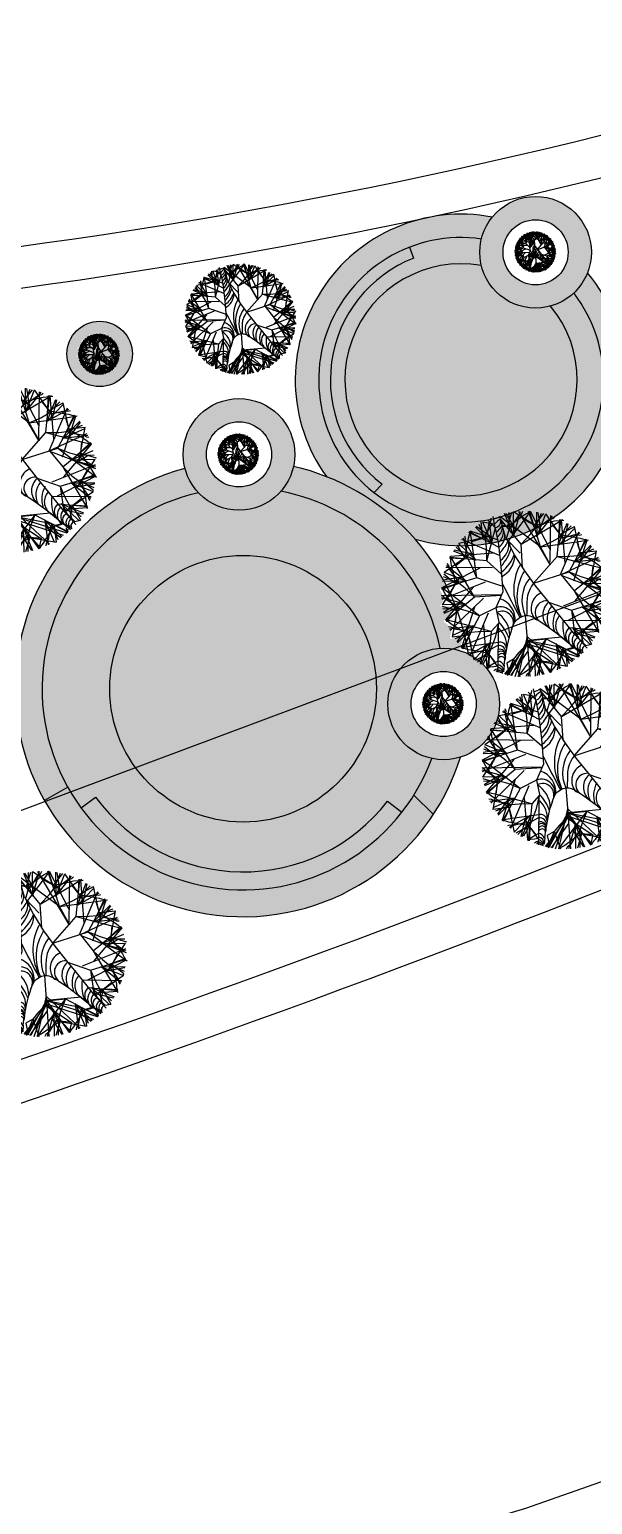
# Model space of a CAD drawing. Header units: metres. Extents: x 263639 to 269142, y 7370519 to 7372711.
# Drawn here: x 268753.22 to 268769.55, y 7371393.2 to 7371435.98 of the extents above; entities that cross this region are included whole.
import ezdxf

# ---------------------------------------------------------------- set-up
doc = ezdxf.new("R2010")
doc.units = ezdxf.units.M
doc.layers.add('CAY', color=94, linetype='Continuous')
doc.layers.add('LOTE', color=7, linetype='Continuous')

# ---------------------------------------------------------------- blocks, each defined once
blk = doc.blocks.new('A$C67F7105B')
at = {"layer": 'CAY', "linetype": 'Continuous'}
for p, q in [((582.8, 485.9), (800, 400)), ((0, 400), (290.3, 400))]:
    blk.add_line(p, q, dxfattribs=at)
for points in [[(299.8, 730.3), (324.3, 727.2), (362.1, 751.2), (406.7, 782.1), (438.7, 798.1)], [(354.7, 684), (311.8, 790.2)], [(364.9, 712.4), (317.2, 791.3)], [(317.8, 668.2), (320.9, 675.6), (332.1, 711.7), (356.1, 742.6), (378.2, 778), (394.3, 789.9), (399.8, 800)], [(324.3, 727.2), (346, 796.3)], [(324.8, 653.7), (407.2, 758.6), (436.9, 798.6)], [(332.1, 711.7), (334.3, 794.6)], [(354.7, 684), (388.8, 799.8)], [(480.2, 715.8), (354.7, 798.4)], [(354.7, 680), (354.7, 798.4)], [(528.1, 540.7), (380.1, 799.5)], [(456.6, 714), (428.2, 799)], [(530.1, 537.1), (481.9, 627.2), (432.6, 799.8)], [(528.3, 612.9), (436.9, 798.6)], [(455.3, 731.2), (501.7, 786.8)], [(456.6, 714), (490.3, 789.7)], [(465.3, 676), (510.6, 785.4)], [(466.9, 679.7), (467.8, 794.2)], [(487.1, 702.1), (473.3, 793.2)], [(595, 661), (510.6, 785.4)], [(151.6, 658.7), (204.9, 673.3), (230.5, 710), (251.2, 742)], [(249.5, 645.1), (169.2, 726.7)], [(248, 675.2), (173.7, 729.9)], [(218, 662), (188.3, 739.4)], [(265.3, 722.8), (278.8, 640.7), (289.5, 534.6), (296.9, 412.1), (261.1, 334.7), (275.1, 265.8), (255.4, 191.7), (228.7, 124.8), (195.1, 65)], [(204.9, 673.3), (197.8, 752.3)], [(261.1, 740.1), (205.7, 750.8)], [(251, 641.4), (205.7, 750.8)], [(221.4, 562.6), (221.4, 624.3), (218, 662), (228.3, 699.7), (235.2, 740.9), (245.5, 758), (246.8, 769.5)], [(221.4, 562.6), (266.1, 722)], [(266.1, 722), (228.7, 761.5)], [(249.5, 645.1), (238.1, 751.5)], [(265.3, 722.8), (255.7, 777.2)], [(292.9, 756.9), (287.8, 777)], [(481.9, 627.2), (287.8, 777)], [(394.1, 526.6), (388.7, 641.2), (291, 764.3)], [(292.9, 756.9), (299.1, 732.8)], [(332.1, 711.7), (292.9, 756.9)], [(313.5, 677.1), (299.1, 732.8)], [(353.3, 722.4), (299.1, 732.8)], [(388.7, 641.2), (432.3, 684.9), (456.6, 714), (490.5, 733.3), (524.5, 757.6), (543.9, 762.4), (552.9, 769.6)], [(388.7, 641.2), (543.9, 728.5), (592.4, 757.6)], [(407.2, 758.6), (455.3, 731.2), (499.4, 739), (552.4, 750.5), (598.3, 753.7)], [(446, 450.6), (562.6, 578.6), (583.1, 756.9)], [(466.9, 679.7), (542.7, 773.7)], [(528.3, 551.2), (534.5, 776.7)], [(543.9, 728.5), (577.9, 684.9), (621.5, 675.2), (674.9, 665.5), (708.9, 654.1)], [(566, 630), (649.7, 713.8)], [(568.8, 632.8), (613.5, 738.2)], [(572.4, 668.4), (578.8, 757.8)], [(572.4, 668.4), (632.5, 725.5)], [(577.9, 684.9), (648.1, 721.6)], [(600, 547.6), (586.7, 754.1)], [(596.1, 645.7), (618.2, 735.3)], [(680, 566.5), (648.1, 721.6)], [(71.5, 543.9), (115.1, 577.9), (124.8, 621.5), (134.5, 674.9), (145.9, 708.9)], [(170, 566), (86.2, 649.7)], [(233.4, 680), (87.8, 650)], [(284.1, 587.7), (103.4, 668.4)], [(167.2, 568.8), (109.4, 674.8)], [(172.8, 481.9), (149.2, 538.9), (131.6, 572.4), (126.7, 611.2), (117.3, 651.9), (120.2, 671.6), (117, 682.7)], [(218, 662), (137.8, 702.1)], [(280, 628.1), (140.3, 705.7)], [(275, 663.4), (144.3, 708)], [(172.8, 481.9), (151.6, 658.7), (144.3, 708)], [(313.5, 677.1), (355.3, 590.8), (403.2, 511.4), (455.8, 436.7), (511.6, 364.2), (569.2, 291.7), (627.1, 216.8), (641.8, 196.3)], [(383.8, 597.6), (317.6, 667.6)], [(340.2, 641.2), (329, 645)], [(446, 450.6), (618.5, 502.8), (705.7, 659.7)], [(481.9, 627.2), (538.9, 650.8), (572.4, 668.4), (611.2, 673.3), (651.9, 682.7), (671.6, 679.8), (682.7, 683)], [(481.9, 627.2), (658.7, 648.4), (714.6, 656.7)], [(568.8, 632.8), (674.8, 690.6)], [(576.4, 490.6), (668.4, 696.6)], [(641.2, 459.8), (708, 655.7)], [(658.7, 648.4), (673.3, 595.1), (710, 569.5), (755.6, 540.1), (782.6, 516.6)], [(662, 582), (702.1, 662.2)], [(139, 595), (14.6, 510.6)], [(41.4, 407.2), (68.8, 455.3), (61, 499.4), (49.5, 552.4), (47, 588.1)], [(131.6, 572.4), (42.2, 578.8)], [(290.5, 499.7), (221.4, 562.6), (43.1, 583.1)], [(252.4, 600), (45.9, 586.7)], [(158.8, 388.7), (71.5, 543.9), (45.9, 586.7)], [(167.2, 568.8), (61.8, 613.5)], [(154.3, 596.1), (64.7, 618.2)], [(131.6, 572.4), (74.5, 632.5)], [(115.1, 577.9), (81.5, 642)], [(562.6, 578.6), (624.3, 578.6), (662, 582), (699.7, 571.7), (740.9, 564.8), (758, 554.5), (769.5, 553.2)], [(562.6, 578.6), (734, 530.5), (782.4, 518.4)], [(580.6, 491.3), (761.5, 571.3)], [(641.4, 549), (750.8, 594.3)], [(645.1, 550.5), (726.7, 630.8)], [(662, 582), (739.4, 611.7)], [(673.3, 595.1), (752.3, 602.2)], [(675.2, 552), (729.9, 626.3)], [(722.4, 446.7), (752.3, 602.2)], [(187.1, 528.3), (1.4, 436.9)], [(68.8, 455.3), (13.2, 501.7)], [(124, 465.3), (14.6, 510.6)], [(248.8, 528.3), (23.3, 534.5)], [(120.3, 466.9), (26.3, 542.7)], [(158.8, 388.7), (115.1, 432.3), (86, 456.6), (66.7, 490.5), (42.4, 524.5), (37.6, 543.9), (30.4, 552.9)], [(580.5, 488.9), (641.2, 411.3), (781.8, 522.9)], [(618.5, 502.8), (675.6, 479.1), (711.7, 467.9), (742.6, 443.9), (778, 421.8), (789.9, 405.7), (800, 400.2)], [(618.5, 502.8), (758.6, 392.8), (804, 359.1)], [(645.1, 550.5), (765.1, 563.3)], [(645.8, 363), (782.4, 518.4)], [(711.7, 467.9), (779.4, 526.6)], [(734, 530.5), (727.2, 475.7), (751.2, 437.9), (782.1, 393.3), (798.1, 361.3)], [(292.2, 438.8), (172.8, 481.9), (0.2, 432.6)], [(211.2, 460.7), (0.5, 380.1)], [(86, 456.6), (1, 428.2)], [(181.5, 297.2), (41.4, 407.2), (1.4, 436.9)], [(84.2, 480.2), (1.6, 354.7)], [(66, 269.5), (72.8, 324.3), (48.8, 362.1), (17.9, 406.7), (1.9, 438.7)], [(120.3, 466.9), (5.8, 467.8)], [(97.9, 487.1), (6.8, 473.3)], [(86, 456.6), (10.3, 490.3)], [(154.2, 437), (17.6, 281.6)], [(446, 450.6), (436.4, 436.7), (428.9, 424), (423.2, 412.3), (419, 401.4), (416.2, 391.3), (414.3, 381.7), (413.2, 372.6), (412.5, 363.9), (411.9, 355.4), (411.5, 347), (411.2, 338.7), (411, 330.4), (410.7, 322), (410.5, 313.5), (410.2, 304.7), (409.8, 295.5)], [(680, 445.3), (798.4, 445.3)], [(684, 445.3), (790.2, 488.2)], [(684, 445.3), (799.8, 411.2)], [(711.7, 467.9), (794.6, 465.7)], [(712.4, 435.1), (764.3, 466.5)], [(715.8, 319.8), (798.4, 445.3)], [(727.2, 475.7), (802.9, 452)], [(181.5, 297.2), (124.4, 320.9), (88.3, 332.1), (57.4, 356.1), (22, 378.2), (10.1, 394.3), (0, 399.8)], [(116, 354.7), (0.2, 388.8)], [(87.6, 364.9), (8.7, 317.2)], [(290, 394.8), (158.8, 388.7), (18.2, 277.1)], [(202.4, 383.8), (38.5, 228.7)], [(516.5, 358), (627.2, 318.1), (799.8, 367.4)], [(588.8, 339.3), (799.5, 419.9)], [(612.9, 271.7), (798.6, 363.1)], [(641.2, 411.3), (684.9, 367.7), (714, 343.4), (733.3, 309.5), (757.6, 275.5), (762.4, 256.1), (769.6, 247.1)], [(641.2, 411.3), (728.5, 256.1), (757.6, 207.6)], [(714, 343.4), (799, 371.8)], [(758.6, 392.8), (731.2, 344.7), (739, 300.6), (750.5, 247.6), (753, 211.9)], [(120, 354.7), (1.6, 354.7)], [(72.8, 324.3), (3.7, 346)], [(88.3, 332.1), (5.4, 334.3)], [(116, 354.7), (9.8, 311.8)], [(88.3, 332.1), (20.6, 273.4)], [(77.6, 353.3), (47.7, 197.8)], [(158.8, 340.2), (92.1, 144.6)], [(261.1, 334.7), (181.5, 297.2), (94.3, 140.3)], [(223.6, 309.4), (131.6, 103.4)], [(335.3, 228.3), (336.7, 232.7), (346.2, 254.7), (354.9, 268.7), (363, 277), (370.4, 282.2), (377.4, 286.3), (384, 289.7), (390.4, 292.4), (396.7, 294.2), (403.2, 295.3), (409.8, 295.5), (416.9, 294.9), (424.6, 293.4), (433.2, 290.7), (444.5, 285.5), (460.4, 276), (482.9, 260.7), (513.9, 238), (555.3, 206.2), (588.9, 179.7)], [(403.2, 295.3), (411.3, 158.8), (522.9, 18.2)], [(627.2, 318.1), (650.8, 261.1), (668.4, 227.6), (673.3, 188.8), (679.6, 161.6)], [(627.2, 318.1), (641.8, 196.3)], [(661, 205), (784.1, 288.5)], [(676, 334.7), (785.4, 289.4)], [(679.7, 333.1), (773.7, 257.3)], [(679.7, 333.1), (794.2, 332.2)], [(702.1, 312.9), (793.2, 326.7)], [(714, 343.4), (789.7, 309.7)], [(731.2, 344.7), (786.8, 298.3)], [(141.3, 151.6), (126.7, 204.9), (90, 230.5), (44.4, 259.9), (17.4, 283.4)], [(237.4, 221.4), (66, 269.5), (17.6, 281.6)], [(237.4, 221.4), (175.7, 221.4), (138, 218), (100.3, 228.3), (59.1, 235.2), (42, 245.5), (30.5, 246.8)], [(154.9, 249.5), (34.9, 236.7)], [(158.6, 251), (49.2, 205.7)], [(138, 218), (60.6, 188.3)], [(124.8, 248), (70.1, 173.7)], [(154.9, 249.5), (73.3, 169.2)], [(138, 218), (97.9, 137.8)], [(120, 233.4), (150.3, 86.2)], [(200, 252.4), (213.3, 45.9)], [(273.9, 261.5), (237.4, 221.4), (216.9, 43.1)], [(271.7, 248.8), (265.5, 23.3)], [(336.7, 232.7), (326.3, 200.1)], [(585.4, 270.8), (776.7, 265.5)], [(614.4, 233.3), (756.9, 216.9)], [(627.1, 216.8), (699.9, 132.1)], [(627.1, 216.8), (694.2, 146.2)], [(630, 234), (713.8, 150.3)], [(632.8, 231.2), (658.9, 183.4)], [(632.8, 231.2), (738.2, 186.5)], [(668.4, 227.6), (725.5, 167.5)], [(668.4, 227.6), (757.8, 221.2)], [(728.5, 256.1), (684.9, 222.1), (675.2, 178.5), (673.3, 168.2)], [(684.9, 222.1), (721.6, 151.9)], [(126.7, 204.9), (47.7, 197.8)], [(256.1, 71.5), (222.1, 115.1), (178.5, 124.8), (125.1, 134.5), (91.1, 145.9)], [(269.5, 167), (141.3, 151.6), (92, 144.3)], [(269.1, 152.5), (261.1, 149.2), (227.6, 131.6), (188.8, 126.7), (148.1, 117.3), (128.4, 120.2), (117.3, 117)], [(231.2, 167.2), (125.2, 109.4)], [(234, 170), (150.3, 86.2)], [(203.9, 154.3), (181.8, 64.7)], [(231.2, 167.2), (186.5, 61.8)], [(296.6, 57.5), (302.7, 93.5), (315, 154.5), (326.3, 200.1)], [(411.3, 158.8), (301.5, 11.8)], [(411.3, 158.8), (367.7, 115.1), (343.4, 86), (309.5, 66.7), (320.1, 10.7)], [(348.6, 2), (412.4, 173.1), (310.3, 7.4)], [(318, 10.7), (411.1, 175)], [(411.3, 158.8), (332.2, 5.8)], [(409.8, 195), (363.1, 1.4)], [(502.8, 181.5), (392.8, 41.4), (363.1, 1.4)], [(502.8, 181.5), (479.1, 124.4), (467.9, 88.3), (443.9, 57.4), (421.8, 22), (405.7, 10.1), (400.2, 0)], [(404.5, 152), (530.5, 66), (518.4, 17.6)], [(409.5, 195.3), (571.3, 38.5)], [(409.5, 195.3), (419.9, 0.5)], [(410.4, 173.8), (655.7, 92)], [(578.6, 187.8), (411.1, 175), (582, 138), (571.7, 100.3), (564.8, 59.1), (554.5, 42), (553.2, 30.5)], [(411.1, 175), (518.4, 17.6)], [(411.3, 158.8), (636.9, 80.3)], [(412.4, 173.1), (502.8, 181.5), (659.7, 94.3)], [(549, 158.6), (593.9, 50.1)], [(550.5, 154.9), (630.8, 73.3)], [(550.5, 154.9), (563.3, 34.9)], [(555.3, 206.2), (672.6, 107.3)], [(555.3, 206.2), (566.8, 195.5)], [(578.6, 184.7), (579.4, 183.9)], [(635.1, 205.7), (754.1, 213.3)], [(645.7, 203.9), (735.3, 181.8)], [(694.2, 146.2), (721.6, 151.9)], [(222.1, 115.1), (158, 81.5)], [(227.6, 131.6), (167.5, 74.5)], [(205, 139), (266.2, 48.7)], [(267, 77.6), (256.1, 71.5), (213.3, 45.9)], [(227.6, 131.6), (221.2, 42.2)], [(343.4, 86), (309.7, 10.3)], [(413.3, 123.6), (326.7, 6.8)], [(343.4, 86), (371.8, 1)], [(530.5, 66), (475.7, 72.8), (437.9, 48.8), (393.3, 17.9), (361.3, 1.9)], [(445.3, 116), (411.2, 0.2)], [(435.1, 87.6), (482.8, 8.7)], [(445.3, 120), (445.3, 1.6)], [(445.3, 116), (488.2, 9.8)], [(446.7, 77.6), (602.2, 47.7)], [(475.7, 72.8), (454, 3.7)], [(467.9, 88.3), (465.7, 5.4)], [(467.9, 88.3), (526.6, 20.6)], [(630.8, 136.5), (595.1, 126.7), (569.5, 90), (540.1, 44.4), (516.6, 17.4)], [(552, 124.8), (626.3, 70.1)], [(566.5, 120), (633.7, 133.8)], [(582, 138), (662.2, 97.9)], [(582, 138), (611.7, 60.6)], [(595.1, 126.7), (602.2, 47.7)], [(630.8, 136.5), (633.7, 133.8)], [(652.1, 116.9), (655.7, 92)], [(660.2, 109.3), (654.1, 91.1)], [(266.3, 53.6), (247.6, 49.5), (211.9, 47)], [(266, 40), (256.1, 37.6), (247.1, 30.4)], [(265.9, 37), (257.3, 26.3)], [(296.6, 57.5), (293.7, 25)], [(344.7, 68.8), (298.3, 13.2)]]:
    blk.add_lwpolyline(points, dxfattribs=at)
for centre, radius, start, end in [((247.1, 836), 71.6, 277.56607, 304.55998), ((348.6, 663.5), 116, 119.72758, 137.32365), ((259.1, 756.1), 33.9, 280.53153, 1.29004), ((92.3, 875.7), 251.3, 314.9799, 325.37087), ((241.7, 726.2), 58.3, 303.71465, 3.95782), ((287.8, 777), 0, 0, 69.11996), ((400, 400), 400, 129.44769, 130.28165), ((229.4, 707.3), 75.5, 310.11862, 358.92454), ((248.6, 681.5), 61.9, 300.51649, 5.26496), ((145, 749.2), 203.7, 312.30604, 332.01963), ((236.1, 641.7), 93, 304.4895, 2.04839), ((121.3, 691.3), 229.9, 317.01803, 342.99554), ((182.7, 657.5), 185, 306.49709, 338.85491), ((240.5, 590.6), 117, 296.542, 356.04204), ((600.2, 416.6), 250.7, 151.11498, 210.40364), ((597.1, 382.9), 232.6, 146.46845, 203.61474), ((5681.5, 3023.6), 5968.8, 205.52705, 207.29687), ((563.7, 366), 175.4, 140.86311, 203.76895), ((249.4, 279.4), 104.5, 352.48087, 72.25103), ((513.8, 328.9), 81.8, 113.58162, 212.06355), ((505.9, 310.1), 54.4, 84.04641, 244.96907), ((567.8, 296.9), 79.8, 130.00737, 227.48678), ((285.1, 274.9), 64.5, 330.03758, 111.84494), ((194.6, 201.7), 131.7, 359.32528, 57.92118), ((290.2, 263.6), 54.9, 337.59682, 116.67483), ((466.8, 299.4), 26.3, 212.06355, 265.06479), ((603, 277.2), 94.5, 138.9709, 207.19112), ((655.8, 255.4), 119.4, 148.76312, 198.74466), ((616.4, 243.6), 67.4, 134.52332, 235.83545), ((400, 400), 400, 343.80888, 345.26365), ((124.1, 122.2), 208.3, 17.62707, 43.55969), ((200.3, 153.1), 110.8, 354.49831, 47.23643), ((532, 257.8), 26.8, 227.48678, 237.48944), ((782.1, 242.4), 198.8, 171.80015, 201.85103), ((646.2, 195), 49.8, 129.71641, 226.22216), ((662.9, 178.2), 52.6, 132.78906, 232.43967), ((400, 400), 400, 332.17782, 333.45409), ((272.8, 118.3), 34.4, 354.82675, 96.29016), ((280.2, 140.9), 28.2, 358.81001, 112.43503), ((670.9, 170.1), 43.7, 132.88504, 235.68825), ((663.2, 155.4), 28.3, 98.73711, 257.7911), ((678.8, 141.7), 27.1, 101.70318, 246.94677), ((696.3, 134.1), 32.1, 121.21398, 223.34839), ((699.4, 123), 23.8, 102.76962, 211.73406), ((284.3, 81.3), 17.7, 10.37297, 192.06712), ((260.7, 39.8), 38.4, 21.6879, 80.49863), ((277.1, 106.4), 27.9, 342.91927, 108.19931), ((282.2, 103), 22, 347.60894, 125.54282), ((284.9, 95.2), 18.3, 337.86761, 147.7654), ((345.9, 85.3), 44.2, 162.91927, 180.98342), ((400, 400), 400, 309.67782, 310.28165), ((1038.8, 1891.3), 1804.4, 257.7911, 258.50682), ((228.5, -92.7), 125.6, 60.56365, 72.8075), ((219.9, -72.5), 118.7, 53.53859, 67.19398), ((240.1, -9.3), 63.6, 32.6625, 65.77332), ((259.2, 27.4), 34.6, 356.00395, 77.47294)]:
    blk.add_arc(centre, radius, start, end, dxfattribs=at)

msp = doc.modelspace()

# ---------------------------------------------------------------- hatches: boundary and pattern name
at = {"true_color": 0x7aafdf}
h = msp.add_hatch(color=143, dxfattribs=at)
h.dxf.hatch_style = 1
h.paths.add_polyline_path([(268769.513, 7371429.521, 1), (268766.276, 7371429.521, 1)])
h.paths.add_polyline_path([(268766.949, 7371429.521, -1), (268768.84, 7371429.521, -1)], flags=16)
h.paths.add_polyline_path([(268767.802, 7371429.734, -0.166647), (268767.724, 7371429.653), (268767.728, 7371429.606, 0.00696), (268767.84, 7371429.389), (268767.853, 7371429.386, -0.253463)], flags=0)
h.paths.add_polyline_path([(268767.52, 7371429.524), (268767.523, 7371429.524), (268767.518, 7371429.527)], flags=0)
h.paths.add_polyline_path([(268768.057, 7371429.471), (268768.05, 7371429.48, 0.845983), (268768.01, 7371429.327, 0.500373), (268768.062, 7371429.29, -0.469582)], flags=0)
h.paths.add_polyline_path([(268768.115, 7371429.158), (268768.059, 7371429.169), (268768.109, 7371429.133), (268768.118, 7371429.131)], flags=0)
h.paths.add_polyline_path([(268768.113, 7371429.173), (268768.042, 7371429.211), (268768.014, 7371429.14), (268768.097, 7371429.113), (268768.135, 7371429.121)], flags=0)
h.paths.add_polyline_path([(268767.951, 7371429.605), (268768.07, 7371429.74), (268768.07, 7371429.74), (268767.991, 7371429.873), (268767.925, 7371429.922), (268767.862, 7371429.885), (268767.881, 7371429.583)], flags=0)
h.paths.add_polyline_path([(268767.668, 7371429.821), (268767.69, 7371429.812), (268767.685, 7371429.822)], flags=0)
h.paths.add_polyline_path([(268767.68, 7371430), (268767.665, 7371429.945, 0.033173), (268767.7, 7371429.98)], flags=0)
h.paths.add_polyline_path([(268767.616, 7371429.908), (268767.616, 7371429.906), (268767.616, 7371429.908)], flags=0)
h.paths.add_polyline_path([(268767.61, 7371429.912), (268767.628, 7371429.867, 0.222504), (268767.713, 7371429.908), (268767.652, 7371429.928), (268767.653, 7371429.921, 0.42016), (268767.729, 7371430.017), (268767.728, 7371430.017), (268767.729, 7371430.013), (268767.756, 7371430.011), (268767.754, 7371430.013), (268767.73, 7371430.017, -0.158045), (268767.733, 7371429.948), (268767.743, 7371429.962), (268767.741, 7371429.971, -0.277905), (268767.754, 7371429.878, -0.150673), (268767.62, 7371429.763), (268767.641, 7371429.745, 0.298461), (268767.764, 7371429.83)], flags=0)
h.paths.add_polyline_path([(268767.777, 7371429.987), (268767.777, 7371430.026), (268767.773, 7371430.036), (268767.747, 7371429.946)], flags=0)
at = {"true_color": 0xf8991e}
h = msp.add_hatch(color=30, dxfattribs=at)
h.dxf.hatch_style = 1
h.paths.add_polyline_path([(268761.827, 7371423.015, -0.120934), (268764.402, 7371421.198, 0.742423), (268769.401, 7371428.929, -0.111027), (268769.002, 7371428.341, -5.126348), (268766.322, 7371429.905, -0.111027), (268766.638, 7371430.541, 0.677729)])
h.paths.add_polyline_path([(268765.918, 7371421.362), (268765.934, 7371421.354), (268765.938, 7371421.364), (268765.935, 7371421.377, 0.002393)], flags=16)
at = {"true_color": 0xf7f281}
h = msp.add_hatch(color=51, dxfattribs=at)
h.dxf.hatch_style = 1
h.paths.add_polyline_path([(268732.069, 7371408.69), (268731.379, 7371409.05, 0.827679), (268739.608, 7371402.553), (268739.097, 7371403.141, -0.827679)])
h.paths.add_polyline_path([(268764.36, 7371429.351), (268764.237, 7371429.667, 0.583529), (268763.209, 7371422.552), (268763.446, 7371422.797, -0.586855)])
at = {"true_color": 0xb569ad}
h = msp.add_hatch(color=223, dxfattribs=at)
h.dxf.hatch_style = 1
h.paths.add_polyline_path([(268769.002, 7371428.341, -0.120722), (268768.331, 7371427.962, -5.61389), (268766.323, 7371429.135, -0.06027), (268766.276, 7371429.521, -0.060015), (268766.322, 7371429.905, 0.129213), (268764.237, 7371429.667), (268764.36, 7371429.351, 0.586855), (268763.446, 7371422.797), (268763.209, 7371422.552, 0.879591)])
at = {"true_color": 0xf7f281}
h = msp.add_hatch(color=51, dxfattribs=at)
h.dxf.hatch_style = 1
h.paths.add_polyline_path([(268768.331, 7371427.962, -0.423742), (268766.323, 7371429.135, 5.61389)])
at = {"true_color": 0x7aafdf}
h = msp.add_hatch(color=143, dxfattribs=at)
h.dxf.hatch_style = 1
h.paths.add_polyline_path([(268756.201, 7371426.573, 1), (268754.304, 7371426.573, 1)])
h.paths.add_polyline_path([(268754.668, 7371426.527), (268754.666, 7371426.53), (268754.659, 7371426.531), (268754.57, 7371426.496), (268754.604, 7371426.486), (268754.642, 7371426.487)], flags=16)
h.paths.add_polyline_path([(268754.696, 7371426.744), (268754.695, 7371426.747), (268754.69, 7371426.752), (268754.594, 7371426.753), (268754.622, 7371426.73), (268754.657, 7371426.716)], flags=16)
h.paths.add_polyline_path([(268754.839, 7371427.006), (268754.843, 7371427.004), (268754.844, 7371427.006), (268754.843, 7371427.01, 0.002393)], flags=16)
h.paths.add_polyline_path([(268754.806, 7371426.933), (268754.806, 7371426.937), (268754.803, 7371426.943), (268754.715, 7371426.98), (268754.732, 7371426.949), (268754.759, 7371426.923)], flags=16)
h.paths.add_polyline_path([(268755.117, 7371426.922), (268755.136, 7371426.916), (268755.136, 7371426.917), (268755.114, 7371426.94), (268755.11, 7371426.935)], flags=0)
h.paths.add_polyline_path([(268755.075, 7371426.98), (268755.022, 7371427.034), (268755.022, 7371427.032), (268755.028, 7371426.998, 0.042487), (268755.052, 7371427.056, -0.11619), (268755.035, 7371427.04, -0.293107), (268755.117, 7371426.917), (268755.088, 7371426.961, -0.222608), (268755.045, 7371426.896), (268755.05, 7371426.854, 0.063117), (268755.075, 7371426.925, 0.169421), (268755.088, 7371426.984, 0.787885), (268755.092, 7371427.087, -0.03845), (268755.062, 7371427.038, -0.274179), (268755.085, 7371426.948), (268755.094, 7371426.967), (268755.083, 7371427.004, -0.277905), (268755.097, 7371426.911, -0.061902), (268755.05, 7371426.854), (268755.056, 7371426.801, 0.264278), (268755.117, 7371426.922, 0.484069), (268755.069, 7371427.048, -0.043817), (268755.028, 7371426.998), (268755.041, 7371426.927, 0.14525)], flags=16)
h.paths.add_polyline_path([(268754.872, 7371426.843), (268754.96, 7371426.85), (268754.959, 7371426.889), (268754.953, 7371426.944), (268754.924, 7371426.958), (268754.737, 7371426.903), (268754.774, 7371426.866)], flags=16)
h.paths.add_polyline_path([(268754.96, 7371426.798), (268755.035, 7371426.733, 0.215128), (268755.148, 7371426.987), (268755.13, 7371427.009), (268755.098, 7371427.044), (268755.018, 7371427.053), (268755.041, 7371426.933), (268755.006, 7371426.958), (268754.995, 7371426.962), (268755.016, 7371426.793)], flags=16)
h.paths.add_polyline_path([(268755.051, 7371426.68, 0.00823), (268755.183, 7371426.422), (268755.196, 7371426.42, -0.253463), (268755.144, 7371426.768, -0.193205)], flags=16)
h.paths.add_polyline_path([(268754.933, 7371427.075), (268754.976, 7371426.975, -0.140541), (268755.015, 7371427.06)], flags=16)
h.paths.add_polyline_path([(268755.213, 7371427.109), (268755.156, 7371427.205), (268755.141, 7371427.155)], flags=16)
h.paths.add_polyline_path([(268754.929, 7371427.005), (268754.938, 7371426.981), (268754.93, 7371426.988), (268754.915, 7371427.128, 0.672047), (268755.097, 7371427.2), (268755.107, 7371427.119), (268755.12, 7371427.098), (268755.097, 7371427.2, -0.239909), (268755.053, 7371427.115), (268755.116, 7371427.068), (268755.082, 7371427.148, -0.497381), (268754.915, 7371427.128)], flags=16)
h.paths.add_polyline_path([(268755.408, 7371427.094), (268755.411, 7371427.095), (268755.416, 7371427.101), (268755.417, 7371427.196), (268755.395, 7371427.169), (268755.381, 7371427.133)], flags=16)
at = {"true_color": 0xb569ad}
h = msp.add_hatch(color=223, dxfattribs=at)
h.dxf.hatch_style = 1
h.paths.add_polyline_path([(268760.912, 7371423.659, 1), (268757.675, 7371423.659, 1)])
h.paths.add_polyline_path([(268758.348, 7371423.659, -1), (268760.239, 7371423.659, -1)], flags=16)
h = msp.add_hatch(color=223, dxfattribs=at)
h.dxf.hatch_style = 1
h.paths.add_polyline_path([(268758.117, 7371422.547, -0.126537), (268757.726, 7371423.253, 0.332744), (268752.804, 7371417.045, -0.032524), (268752.853, 7371416.039, 0.09718), (268753.65, 7371413.621), (268754.328, 7371414.002, -0.501305)])
h.paths.add_polyline_path([(268765.127, 7371418.034, -0.088734), (268765.693, 7371417.97), (268765.706, 7371417.994), (268765.696, 7371417.997), (268765.68, 7371417.994), (268765.795, 7371418.352), (268765.703, 7371418.342), (268765.655, 7371418.323), (268765.666, 7371418.338), (268765.408, 7371418.31), (268765.45, 7371418.549), (268765.438, 7371418.556), (268765.409, 7371418.552), (268765.459, 7371418.602), (268765.464, 7371418.632), (268765.382, 7371418.683), (268765.235, 7371418.806), (268765.219, 7371418.81), (268765.463, 7371419.096), (268765.374, 7371419.122), (268765.322, 7371419.123), (268765.456, 7371419.207), (268765.427, 7371419.252), (268765.116, 7371419.247), (268765.219, 7371419.411), (268765.211, 7371419.421), (268765.183, 7371419.429), (268765.2, 7371419.436), (268765.163, 7371419.485), (268765.1, 7371419.518), (268765.237, 7371419.52), (268765.208, 7371419.56), (268765.119, 7371419.73), (268765.106, 7371419.74), (268765.312, 7371419.845, 0.223513), (268760.874, 7371423.309, -0.126537), (268760.508, 7371422.59, -0.303655)])
at = {"true_color": 0xf7f281}
h = msp.add_hatch(color=51, dxfattribs=at)
h.dxf.hatch_style = 1
h.paths.add_polyline_path([(268749.16, 7371421.184), (268749.489, 7371421.589, 0.400517), (268739.892, 7371420.806), (268740.282, 7371420.459, -0.400517)])
h.paths.add_polyline_path([(268766.848, 7371416.419, 1), (268763.611, 7371416.419, 1)])
h.paths.add_polyline_path([(268764.284, 7371416.419, -1), (268766.175, 7371416.419, -1)], flags=16)
at = {"true_color": 0xf8991e}
h = msp.add_hatch(color=30, dxfattribs=at)
h.dxf.hatch_style = 1
h.paths.add_polyline_path([(268763.604, 7371413.598), (268764.016, 7371413.277, 0.076969), (268764.884, 7371414.837, -0.352571), (268763.611, 7371416.419, -0.395746), (268765.127, 7371418.034, 0.303655), (268760.508, 7371422.59, -0.44147), (268758.117, 7371422.547, 0.539983), (268754.713, 7371413.406), (268755.134, 7371413.715, 0.49743)])
h.paths.add_polyline_path([(268755.545, 7371416.86, -1), (268763.281, 7371416.86, -1)], flags=16)
at = {"true_color": 0x7aafdf}
h = msp.add_hatch(color=143, dxfattribs=at)
h.dxf.hatch_style = 1
h.paths.add_polyline_path([(268755.545, 7371416.86, 1), (268763.281, 7371416.86, 1)])
at = {"true_color": 0xb569ad}
h = msp.add_hatch(color=223, dxfattribs=at)
h.dxf.hatch_style = 1
h.paths.add_polyline_path([(268765.72, 7371414.876, -0.131463), (268764.884, 7371414.837, -0.050841), (268764.363, 7371413.775), (268764.934, 7371413.223, 0.069539)])
at = {"true_color": 0xf7f281}
h = msp.add_hatch(color=51, dxfattribs=at)
h.dxf.hatch_style = 1
h.paths.add_polyline_path([(268764.934, 7371413.223), (268764.363, 7371413.775, -0.56996), (268754.328, 7371414.002), (268753.65, 7371413.621, 0.561662)])
at = {"true_color": 0x7aafdf}
h = msp.add_hatch(color=143, dxfattribs=at)
h.dxf.hatch_style = 1
h.paths.add_polyline_path([(268764.016, 7371413.277), (268763.604, 7371413.598, -0.49743), (268755.134, 7371413.715), (268754.713, 7371413.406, 0.49743)])

# ---------------------------------------------------------------- linework, layer by layer
for p, q in [((268764.237, 7371429.667), (268764.359, 7371429.351)), ((268763.209, 7371422.552), (268763.446, 7371422.797)), ((268754.328, 7371414.002), (268753.65, 7371413.621)), ((268764.36, 7371413.77), (268764.931, 7371413.218)), ((268754.713, 7371413.406), (268755.134, 7371413.715)), ((268764.012, 7371413.272), (268763.6, 7371413.593))]:
    msp.add_line(p, q)
msp.add_lwpolyline([(268374.717, 7371325.513), (268699.281, 7371393.26), (268769.692, 7371419.586), (268827.885, 7371446.527), (268876.127, 7371491.612), (268897.052, 7371525.349), (268910.849, 7371558.416), (268920.449, 7371597.908), (269004.175, 7371836.446)])
for centre, radius in [((268767.895, 7371429.521), 1.619), ((268767.895, 7371429.521), 0.945), ((268755.252, 7371426.573), 0.949), ((268759.293, 7371423.659), 1.619), ((268759.293, 7371423.659), 0.945), ((268759.413, 7371416.86), 3.868), ((268765.229, 7371416.419), 1.619), ((268765.229, 7371416.419), 0.945)]:
    msp.add_circle(centre, radius)
for centre, radius, start, end in [((268732.08, 7371584.346), 156.053, 262.52449, 303.58442), ((268732.08, 7371584.346), 157.253, 262.52449, 303.58442), ((268628.342, 7371770.085), 384.718, 284.00466, 301.1528), ((268628.342, 7371770.085), 385.918, 284.00466, 301.1528), ((268765.733, 7371425.819), 4.808, 79.1561, 215.6626), ((268765.733, 7371425.819), 4.129, 81.8013, 37.6489), ((268765.733, 7371425.819), 3.79, 111.2515, 232.8784), ((268765.733, 7371425.819), 3.368, 79.9254, 39.5248), ((268765.733, 7371425.819), 4.808, 253.9299, 40.2941), ((268759.413, 7371416.86), 6.612, 104.7808, 342.538), ((268759.413, 7371416.86), 6.612, 8.7827, 77.2377), ((268759.413, 7371416.86), 5.833, 102.8421, 339.7089), ((268759.413, 7371416.86), 5.833, 11.6117, 79.1764), ((268759.413, 7371416.86), 5.311, 216.3153, 322.1038)]:
    msp.add_arc(centre, radius, start, end)
at = {"layer": 'LOTE', "color": 7}
msp.add_lwpolyline([(268743.339, 7371299.089), (268770.4, 7371305.775), (268789.215, 7371312.063), (268809.399, 7371319.827), (268835.166, 7371331.792), (268865.72, 7371349.223), (268885.699, 7371363.669), (268901.066, 7371375.271), (268843.182, 7371434.127), (268834.66, 7371427.415), (268822.151, 7371419.09), (268806.143, 7371409.52), (268793.094, 7371402.952), (268777.87, 7371396.689), (268767.604, 7371393.078), (268756.599, 7371389.772), (268731.358, 7371384.099), (268704.134, 7371378.089), (268677.988, 7371372.316), (268648.199, 7371366.173), (268653.644, 7371335.942), (268666.319, 7371330.309), (268672.902, 7371299.089)], dxfattribs=at)

# ---------------------------------------------------------------- block references
at = {"layer": 'CAY', "rotation": 0.9832373324163501}
for p, xscale, yscale, zscale in [((268767.306, 7371428.931), 0.001472097513690446, 0.001472097513690446, 0.001472097513690446), ((268757.761, 7371425.952), 0.00400169995384524, 0.00400169995384524, 0.00400169995384524), ((268754.649, 7371425.964), 0.001472097513690446, 0.001472097513690446, 0.001472097513690446), ((268750.38, 7371420.765), 0.005997099636714888, 0.005997099636714888, 0.005997099636714888), ((268758.692, 7371423.065), 0.001472097513690446, 0.001472097513690446, 0.001472097513690446), ((268765.209, 7371417.171), 0.005997099636714888, 0.005997099636714888, 0.005997099636714888), ((268764.628, 7371415.825), 0.001472097513690446, 0.001472097513690446, 0.001472097513690446), ((268766.386, 7371412.171), 0.005997099636714888, 0.005997099636714888, 0.005997099636714888), ((268751.261, 7371406.73), 0.005997099636714888, 0.005997099636714888, 0.005997099636714888)]:
    msp.add_blockref('A$C67F7105B', p, dxfattribs=dict(at, xscale=xscale, yscale=yscale, zscale=zscale))

doc.saveas('drawing.dxf')
